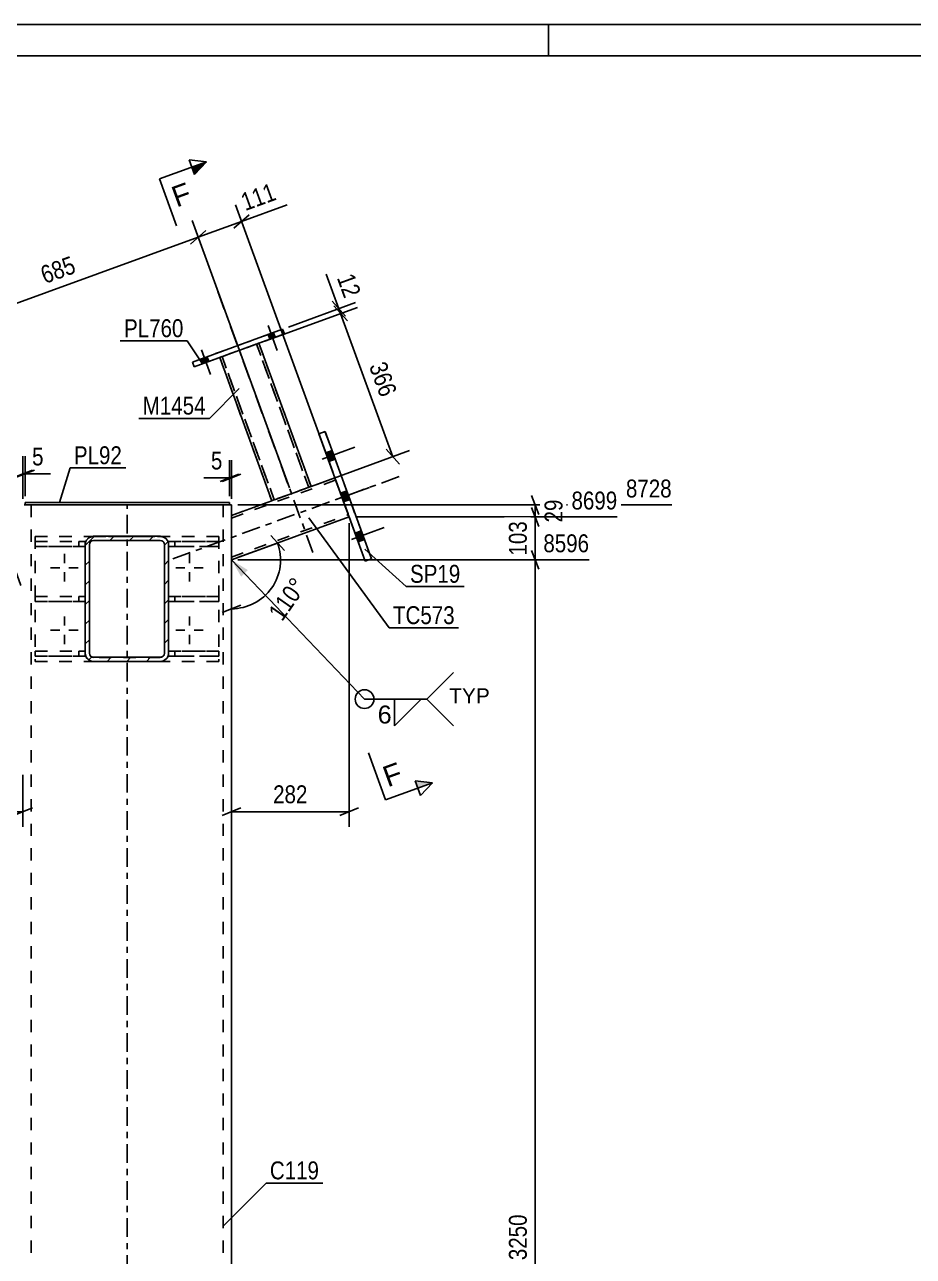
# Model space of a CAD drawing. Header units: millimetres. Extents: x 0 to 841, y 0 to 594.
# Drawn here: x 337.3 to 479.3, y 397.1 to 594 of the extents above; entities that cross this region are included whole.
import ezdxf

# ---------------------------------------------------------------- set-up
doc = ezdxf.new("R2010")
doc.units = ezdxf.units.MM
doc.linetypes.add('DXK_LINE_DOT2', pattern=[3.9198, 1.9599, -1.9599])
doc.linetypes.add('DXK_LINE_DOT3', pattern=[5.9187, 2.979, -0.9799, 0.9799, -0.9799])
doc.styles.add('Arial', font='ARIAL.TTF', dxfattribs={"height": 0.2})
doc.styles.add('Arial Narrow', font='ARIALN.TTF', dxfattribs={"height": 0.2})

# ---------------------------------------------------------------- blocks, each defined once
blk = doc.blocks.new('Unknown-284859361-1134')
at = {"color": 5, "linetype": 'Continuous'}
for p, q in [((841, 594), (0, 594)), ((421, 589), (421, 594)), ((836, 589), (5, 589))]:
    blk.add_line(p, q, dxfattribs=at)
blk = doc.blocks.new('Part-284859361-2450 - 2444')
at = {"color": 7, "linetype": 'DXK_LINE_DOT2'}
for p, q in [((361.27, 502.58), (360.27, 502.58)), ((360.27, 502.58), (360.27, 502.58)), ((360.27, 502.58), (368.27, 502.58)), ((360.27, 502.58), (360.27, 501.78)), ((368.27, 502.58), (361.27, 502.58)), ((361.27, 502.58), (361.27, 501.78)), ((368.27, 502.58), (368.27, 501.78)), ((360.27, 501.78), (361.27, 501.78)), ((368.27, 501.78), (360.27, 501.78)), ((361.27, 501.78), (368.27, 501.78))]:
    blk.add_line(p, q, dxfattribs=at)
blk = doc.blocks.new('Part-284859361-2601 - 2444')
at = {"color": 7, "linetype": 'DXK_LINE_DOT3'}
blk.add_line((368.14, 551.32), (383.32, 509.62), dxfattribs=at)
at = {"color": 7, "linetype": 'DXK_LINE_DOT2'}
for p, q in [((374.08, 542.85), (369.03, 541.01)), ((374.08, 542.85), (369.03, 541.01)), ((373.94, 542.79), (369.03, 541.01)), ((369.18, 541.06), (373.94, 542.79)), ((373.94, 542.79), (374.23, 542.9)), ((374.21, 542.89), (373.94, 542.79)), ((374.08, 542.85), (374.23, 542.9)), ((374.21, 542.89), (374.08, 542.85)), ((374.47, 542.99), (374.21, 542.89)), ((374.29, 542.92), (374.21, 542.89)), ((374.23, 542.9), (374.47, 542.99)), ((374.23, 542.9), (374.29, 542.92)), ((374.32, 542.93), (374.29, 542.92)), ((374.29, 542.92), (374.32, 542.93)), ((374.32, 542.93), (374.32, 542.93)), ((382.65, 520.02), (374.32, 542.93)), ((374.32, 542.93), (382.65, 520.02)), ((374.47, 542.99), (374.63, 543.05)), ((374.63, 543.05), (374.47, 542.99)), ((374.63, 543.05), (374.69, 543.07)), ((374.69, 543.07), (374.63, 543.05)), ((374.69, 543.07), (374.69, 543.07)), ((374.69, 543.07), (383.03, 520.16)), ((368.48, 540.81), (368.43, 540.79)), ((368.43, 540.79), (368.48, 540.81)), ((368.43, 540.79), (368.43, 540.79)), ((368.43, 540.79), (376.76, 517.88)), ((368.65, 540.87), (368.48, 540.81)), ((368.48, 540.81), (368.65, 540.87)), ((368.65, 540.87), (368.89, 540.96)), ((368.83, 540.93), (368.65, 540.87)), ((368.83, 540.93), (368.8, 540.92)), ((368.8, 540.92), (368.83, 540.93)), ((368.8, 540.92), (368.8, 540.92)), ((377.14, 518.02), (368.8, 540.92)), ((368.8, 540.92), (377.14, 518.01)), ((369.03, 541.01), (368.83, 540.93)), ((368.91, 540.96), (368.83, 540.93)), ((368.83, 540.93), (368.89, 540.96)), ((368.89, 540.96), (369.18, 541.06)), ((368.89, 540.96), (368.91, 540.96)), ((369.03, 541.01), (368.91, 540.96)), ((368.91, 540.96), (369.03, 541.01)), ((382.42, 519.94), (377.37, 518.1)), ((382.42, 519.94), (377.37, 518.1)), ((382.28, 519.88), (382.57, 519.99)), ((382.42, 519.94), (382.57, 519.99)), ((382.54, 519.98), (382.42, 519.94)), ((382.62, 520.01), (382.54, 519.98)), ((382.57, 519.99), (382.81, 520.08)), ((382.57, 519.99), (382.62, 520.01)), ((382.65, 520.02), (382.62, 520.01)), ((382.62, 520.01), (382.65, 520.02)), ((382.65, 520.02), (382.65, 520.02)), ((382.81, 520.08), (382.97, 520.14)), ((382.97, 520.14), (383.03, 520.16)), ((383.03, 520.16), (383.03, 520.16)), ((376.82, 517.9), (376.99, 517.96)), ((376.99, 517.96), (377.23, 518.05)), ((377.17, 518.03), (377.14, 518.01)), ((377.14, 518.02), (377.17, 518.03)), ((377.14, 518.01), (377.14, 518.02)), ((377.25, 518.05), (377.17, 518.03)), ((377.17, 518.03), (377.23, 518.05)), ((377.23, 518.05), (377.52, 518.15)), ((377.23, 518.05), (377.25, 518.06)), ((377.37, 518.1), (377.25, 518.05)), ((377.25, 518.06), (377.37, 518.1)), ((377.52, 518.15), (382.28, 519.88)), ((376.76, 517.88), (376.82, 517.9)), ((376.76, 517.88), (376.76, 517.88))]:
    blk.add_line(p, q, dxfattribs=at)
at = {"color": 2, "linetype": 'Continuous'}
for p, q in [((383.03, 520.16), (374.69, 543.07)), ((368.43, 540.79), (376.76, 517.88)), ((382.57, 519.99), (382.28, 519.89)), ((382.81, 520.08), (382.57, 519.99)), ((382.97, 520.14), (382.81, 520.08)), ((383.03, 520.16), (382.97, 520.14)), ((376.99, 517.96), (376.82, 517.9)), ((377.23, 518.05), (376.99, 517.96)), ((377.52, 518.15), (377.23, 518.05)), ((377.52, 518.15), (382.28, 519.89)), ((376.82, 517.9), (376.76, 517.88))]:
    blk.add_line(p, q, dxfattribs=at)
blk = doc.blocks.new('Part-284859361-2456 - 2444')
at = {"color": 2, "linetype": 'Continuous'}
for p, q in [((364.08, 540.06), (378.49, 545.3)), ((364.35, 539.31), (378.76, 544.55)), ((378.76, 544.55), (374.69, 543.07)), ((378.49, 545.3), (378.76, 544.55)), ((378.76, 544.55), (378.76, 544.55)), ((378.76, 544.55), (378.76, 544.55)), ((364.35, 539.31), (364.08, 540.06)), ((368.43, 540.79), (364.35, 539.3)), ((364.35, 539.3), (364.35, 539.31)), ((364.35, 539.3), (364.35, 539.31))]:
    blk.add_line(p, q, dxfattribs=at)
at = {"color": 7, "linetype": 'DXK_LINE_DOT2'}
for p, q in [((364.08, 540.06), (378.49, 545.3)), ((378.49, 545.3), (378.49, 545.3)), ((378.76, 544.55), (378.49, 545.3)), ((374.69, 543.07), (368.43, 540.79)), ((364.08, 540.06), (364.08, 540.06)), ((364.35, 539.31), (364.08, 540.06))]:
    blk.add_line(p, q, dxfattribs=at)
blk = doc.blocks.new('Bolt-284859361-2451 - 2444')
at = {"linetype": 'Continuous'}
for points in [[(376.45, 543.71), (377.32, 544.03), (377.05, 544.78), (376.17, 544.46)], [(376.45, 543.71), (377.32, 544.02), (377.05, 544.78), (376.17, 544.46)], [(365.8, 539.83), (366.67, 540.15), (366.4, 540.9), (365.52, 540.58)], [(365.8, 539.83), (366.67, 540.15), (366.4, 540.9), (365.52, 540.58)]]:
    blk.add_hatch(color=1, dxfattribs=at).paths.add_polyline_path(points)
at = {"color": 1, "linetype": 'Continuous'}
for p, q in [((376.15, 545.87), (377.59, 541.92)), ((376.15, 545.87), (377.59, 541.92)), ((376.17, 544.46), (376.45, 543.71)), ((376.17, 544.46), (376.45, 543.71)), ((377.05, 544.78), (377.32, 544.03)), ((377.05, 544.78), (377.32, 544.02)), ((365.5, 541.99), (366.94, 538.05)), ((365.5, 541.99), (366.94, 538.05)), ((365.52, 540.58), (365.8, 539.83)), ((365.52, 540.58), (365.8, 539.83)), ((366.4, 540.9), (366.67, 540.15)), ((366.4, 540.9), (366.67, 540.15))]:
    blk.add_line(p, q, dxfattribs=at)
blk = doc.blocks.new('Bolt-284859361-2464 - 2444')
at = {"linetype": 'Continuous'}
for points in [[(386.89, 524.51), (386.39, 525.89), (385.39, 525.52), (385.89, 524.14)], [(386.89, 524.51), (386.39, 525.89), (385.39, 525.52), (385.89, 524.14)], [(386.89, 524.51), (386.39, 525.88), (385.39, 525.52), (385.89, 524.14)], [(389.23, 518.09), (388.73, 519.47), (387.72, 519.1), (388.22, 517.72)], [(389.23, 518.09), (388.73, 519.46), (387.72, 519.1), (388.22, 517.72)], [(391.56, 511.67), (391.06, 513.05), (390.06, 512.68), (390.56, 511.3)], [(391.56, 511.67), (391.06, 513.04), (390.06, 512.68), (390.56, 511.3)], [(391.56, 511.66), (391.06, 513.04), (390.06, 512.68), (390.56, 511.3)]]:
    blk.add_hatch(color=1, dxfattribs=at).paths.add_polyline_path(points)
at = {"color": 1, "linetype": 'Continuous'}
for p, q in [((384.82, 524.54), (390.02, 526.43)), ((384.82, 524.54), (390.02, 526.43)), ((384.82, 524.53), (390.02, 526.43)), ((385.39, 525.52), (386.39, 525.89)), ((385.39, 525.52), (386.39, 525.89)), ((385.39, 525.52), (386.39, 525.88)), ((385.89, 524.14), (386.89, 524.51)), ((385.89, 524.14), (386.89, 524.51)), ((385.89, 524.14), (386.89, 524.51)), ((387.16, 518.12), (392.36, 520.01)), ((387.16, 518.11), (392.36, 520.01)), ((387.72, 519.1), (388.73, 519.47)), ((387.72, 519.1), (388.73, 519.46)), ((388.22, 517.72), (389.23, 518.09)), ((388.22, 517.72), (389.23, 518.09)), ((389.5, 511.69), (394.7, 513.59)), ((389.5, 511.69), (394.7, 513.59)), ((389.5, 511.69), (394.7, 513.58)), ((390.06, 512.68), (391.06, 513.05)), ((390.06, 512.68), (391.06, 513.04)), ((390.06, 512.68), (391.06, 513.04)), ((390.56, 511.3), (391.56, 511.67)), ((390.56, 511.3), (391.56, 511.67)), ((390.56, 511.3), (391.56, 511.66))]:
    blk.add_line(p, q, dxfattribs=at)
blk = doc.blocks.new('Bolt-284859361-2467 - 2444')
at = {"color": 1, "linetype": 'Continuous'}
for p, q in [((343.6, 509.37), (343.6, 507.91)), ((363.6, 509.37), (363.6, 507.91)), ((341.4, 507.17), (342.87, 507.17)), ((343.6, 504.97), (343.6, 506.44)), ((345.8, 507.17), (344.34, 507.17)), ((361.4, 507.17), (362.87, 507.17)), ((363.6, 504.97), (363.6, 506.44)), ((365.8, 507.17), (364.34, 507.17)), ((343.6, 499.37), (343.6, 497.91)), ((363.6, 499.37), (363.6, 497.91)), ((341.4, 497.17), (342.87, 497.17)), ((343.6, 494.97), (343.6, 496.44)), ((345.8, 497.17), (344.34, 497.17)), ((361.4, 497.17), (362.87, 497.17)), ((363.6, 494.97), (363.6, 496.44)), ((365.8, 497.17), (364.34, 497.17))]:
    blk.add_line(p, q, dxfattribs=at)
blk = doc.blocks.new('Part-284859361-2547 - 2444')
at = {"color": 7, "linetype": 'DXK_LINE_DOT2'}
for p, q in [((338.94, 493.01), (338.94, 493.81)), ((338.94, 493.81), (346.94, 493.81)), ((338.94, 493.81), (345.94, 493.81)), ((346.94, 493.01), (338.94, 493.01)), ((338.94, 493.01), (345.94, 493.01)), ((345.94, 493.01), (345.94, 493.81)), ((345.94, 493.81), (346.94, 493.81)), ((345.94, 493.01), (346.94, 493.01)), ((346.94, 493.81), (346.94, 493.01)), ((346.94, 493.01), (346.94, 493.01))]:
    blk.add_line(p, q, dxfattribs=at)
blk = doc.blocks.new('Part-284859361-2483 - 2444')
at = {"color": 2, "linetype": 'Continuous'}
for p, q in [((337.19, 517.2), (337.32, 517.2)), ((338.44, 517.2), (338.63, 517.2)), ((338.63, 517.2), (339.65, 517.2)), ((339.65, 517.2), (367.65, 517.2)), ((367.65, 517.2), (368.67, 517.2)), ((368.87, 517.2), (368.67, 517.2)), ((370.12, 517.2), (369.99, 517.2)), ((370.12, 517.2), (370.32, 517.2)), ((370.32, 517.2), (370.32, 258.13))]:
    blk.add_line(p, q, dxfattribs=at)
at = {"color": 7, "linetype": 'DXK_LINE_DOT2'}
for p, q in [((337.77, 517.2), (337.19, 517.2)), ((337.32, 517.2), (337.77, 517.2)), ((338.63, 517.2), (337.77, 517.2)), ((337.77, 517.2), (338.44, 517.2)), ((338.32, 517.2), (338.32, 258.13)), ((338.42, 517.2), (338.32, 517.2)), ((338.32, 517.2), (338.42, 517.2)), ((338.71, 517.2), (338.42, 517.2)), ((338.42, 517.2), (338.71, 517.2)), ((339.65, 517.2), (338.63, 517.2)), ((339.14, 517.2), (338.71, 517.2)), ((338.71, 517.2), (339.14, 517.2)), ((339.65, 517.2), (339.14, 517.2)), ((339.14, 517.2), (339.65, 517.2)), ((339.65, 517.2), (367.65, 517.2)), ((339.65, 517.2), (367.65, 517.2)), ((339.65, 517.2), (367.65, 517.2)), ((368.16, 517.2), (367.65, 517.2)), ((367.65, 517.2), (368.16, 517.2)), ((368.67, 517.2), (367.65, 517.2)), ((368.6, 517.2), (368.16, 517.2)), ((368.16, 517.2), (368.6, 517.2)), ((368.89, 517.2), (368.6, 517.2)), ((368.6, 517.2), (368.89, 517.2)), ((369.54, 517.2), (368.67, 517.2)), ((369.54, 517.2), (368.87, 517.2)), ((368.99, 517.2), (368.89, 517.2)), ((368.89, 517.2), (368.99, 517.2)), ((368.99, 517.2), (368.99, 258.13)), ((369.99, 517.2), (369.54, 517.2)), ((370.12, 517.2), (369.54, 517.2)), ((370.32, 517.2), (370.12, 517.2))]:
    blk.add_line(p, q, dxfattribs=at)
at = {"color": 7, "linetype": 'DXK_LINE_DOT3'}
blk.add_line((353.65, 258.13), (353.65, 517.2), dxfattribs=at)
blk = doc.blocks.new('Part-284859361-2585 - 2444')
at = {"linetype": 'Continuous'}
h = blk.add_hatch(dxfattribs=at)
h.set_pattern_fill('', scale=0.7, style=0, pattern_type=0)
h.set_pattern_definition([(45, (360.1673, 511.3646), (-1.57154, 1.57154), [])])
h.paths.add_polyline_path([(360.27, 510.85), (360.17, 511.36), (359.88, 511.8), (359.45, 512.09), (358.94, 512.19), (348.27, 512.19), (347.76, 512.09), (347.33, 511.8), (347.04, 511.36), (346.94, 510.85), (346.94, 493.52), (347.04, 493.01), (347.33, 492.58), (347.76, 492.29), (348.27, 492.19), (358.94, 492.19), (359.45, 492.29), (359.88, 492.58), (360.17, 493.01), (360.27, 493.52)])
h.paths.add_polyline_path([(359.55, 493.27), (359.41, 493.05), (359.19, 492.91), (358.94, 492.85), (348.27, 492.85), (348.01, 492.91), (347.8, 493.05), (347.65, 493.27), (347.6, 493.52), (347.6, 510.85), (347.65, 511.11), (347.8, 511.33), (348.01, 511.47), (348.27, 511.52), (358.94, 511.52), (359.19, 511.47), (359.41, 511.33), (359.55, 511.11), (359.6, 510.85), (359.6, 493.52)])
at = {"color": 7, "linetype": 'DXK_LINE_DOT2'}
for p, q in [((347.76, 512.08), (348.27, 512.19)), ((348.27, 512.19), (358.94, 512.19)), ((348.27, 512.19), (348.27, 512.19)), ((358.94, 512.19), (358.94, 512.19)), ((358.94, 512.19), (359.45, 512.08)), ((346.94, 510.85), (347.04, 511.36)), ((346.94, 510.85), (346.94, 510.85)), ((346.94, 510.85), (346.94, 493.52)), ((347.65, 511.11), (347.6, 510.85)), ((347.6, 510.85), (347.6, 510.85)), ((347.6, 493.52), (347.6, 510.85)), ((347.65, 511.11), (347.65, 511.11)), ((359.55, 511.11), (359.55, 511.11)), ((359.6, 510.85), (359.55, 511.11)), ((359.6, 510.85), (359.6, 510.85)), ((359.6, 493.52), (359.6, 510.85)), ((360.17, 511.36), (360.27, 510.85)), ((360.27, 510.85), (360.27, 493.52)), ((347.04, 493.01), (346.94, 493.52)), ((347.04, 493.01), (347.04, 493.01)), ((347.6, 493.52), (347.6, 493.52)), ((347.6, 493.52), (347.65, 493.26)), ((348.01, 492.9), (348.27, 492.85)), ((348.27, 492.85), (348.27, 492.85)), ((348.27, 492.85), (358.94, 492.85)), ((358.94, 492.85), (359.19, 492.9)), ((358.94, 492.85), (358.94, 492.85)), ((359.55, 493.26), (359.6, 493.52)), ((359.6, 493.52), (359.6, 493.52)), ((360.27, 493.52), (360.17, 493.01)), ((360.17, 493.01), (360.17, 493.01))]:
    blk.add_line(p, q, dxfattribs=at)
at = {"color": 2, "linetype": 'Continuous'}
for p, q in [((348.27, 512.19), (347.76, 512.09)), ((348.27, 512.19), (358.94, 512.19)), ((359.45, 512.09), (358.94, 512.19)), ((347.04, 511.36), (346.94, 510.85)), ((346.94, 493.52), (346.94, 510.85)), ((347.6, 510.85), (347.65, 511.11)), ((347.6, 493.52), (347.6, 510.85)), ((348.27, 511.52), (348.01, 511.47)), ((348.01, 511.47), (348.27, 511.52)), ((348.27, 511.52), (348.27, 511.52)), ((348.27, 511.52), (358.94, 511.52)), ((348.27, 511.52), (358.94, 511.52)), ((358.94, 511.52), (358.94, 511.52)), ((359.19, 511.47), (358.94, 511.52)), ((358.94, 511.52), (359.19, 511.47)), ((359.55, 511.11), (359.6, 510.85)), ((359.6, 493.52), (359.6, 510.85)), ((360.27, 510.85), (360.17, 511.36)), ((360.27, 493.52), (360.27, 510.85)), ((346.94, 493.52), (347.04, 493.01)), ((347.65, 493.27), (347.6, 493.52)), ((348.27, 492.85), (348.01, 492.91)), ((348.27, 492.85), (358.94, 492.85)), ((359.19, 492.91), (358.94, 492.85)), ((359.6, 493.52), (359.55, 493.27)), ((360.17, 493.01), (360.27, 493.52)), ((348.27, 492.19), (347.76, 492.29)), ((347.76, 492.29), (348.27, 492.19)), ((348.27, 492.19), (358.94, 492.19)), ((348.27, 492.19), (348.27, 492.19)), ((348.27, 492.19), (358.94, 492.19)), ((359.45, 492.29), (358.94, 492.19)), ((358.94, 492.19), (359.45, 492.29)), ((358.94, 492.19), (358.94, 492.19))]:
    blk.add_line(p, q, dxfattribs=at)
at = {"color": 7, "linetype": 'DXK_LINE_DOT3'}
blk.add_line((353.6, 502.19), (353.6, 502.19), dxfattribs=at)
at = {"color": 2, "linetype": 'Continuous'}
for centre, radius, start, end in [((348.27, 510.85), 1.33, 112.5, 157.5), ((358.94, 510.85), 1.33, 22.5, 67.5), ((348.27, 510.85), 0.667, 112.5, 157.5), ((348.27, 510.85), 0.667, 112.5, 157.5), ((358.94, 510.85), 0.667, 22.5, 67.5), ((358.94, 510.85), 0.667, 22.5, 67.5), ((348.27, 493.52), 1.33, 202.5, 247.5), ((348.27, 493.52), 1.33, 202.5, 247.5), ((348.27, 493.52), 0.667, 202.5, 247.5), ((358.94, 493.52), 0.667, 292.5, 337.5), ((358.94, 493.52), 1.33, 292.5, 337.5), ((358.94, 493.52), 1.33, 292.5, 337.5)]:
    blk.add_arc(centre, radius, start, end, dxfattribs=at)
at = {"color": 7, "linetype": 'DXK_LINE_DOT2'}
for centre, radius, start, end in [((348.27, 510.85), 1.33, 112.5, 157.5), ((358.94, 510.85), 1.33, 22.5, 67.5), ((348.27, 493.52), 0.667, 202.5, 247.5), ((358.94, 493.52), 0.667, 292.5, 337.5)]:
    blk.add_arc(centre, radius, start, end, dxfattribs=at)
blk = doc.blocks.new('Part-284859361-2505 - 2444')
at = {"color": 7, "linetype": 'DXK_LINE_DOT2'}
for p, q in [((361.27, 511.34), (360.27, 511.34)), ((360.27, 511.34), (360.27, 511.34)), ((360.27, 511.34), (368.27, 511.34)), ((360.27, 511.34), (360.27, 510.54)), ((360.27, 510.54), (361.27, 510.54)), ((368.27, 510.54), (360.27, 510.54)), ((368.27, 511.34), (361.27, 511.34)), ((361.27, 511.34), (361.27, 510.54)), ((361.27, 510.54), (368.27, 510.54)), ((368.27, 511.34), (368.27, 510.54))]:
    blk.add_line(p, q, dxfattribs=at)
blk = doc.blocks.new('Part-284859361-2506 - 2444')
at = {"color": 7, "linetype": 'DXK_LINE_DOT2'}
for p, q in [((338.94, 510.54), (338.94, 511.34)), ((338.94, 511.34), (346.94, 511.34)), ((338.94, 511.34), (345.94, 511.34)), ((346.94, 510.54), (338.94, 510.54)), ((338.94, 510.54), (345.94, 510.54)), ((345.94, 510.54), (345.94, 511.34)), ((345.94, 511.34), (346.94, 511.34)), ((345.94, 510.54), (346.94, 510.54)), ((346.94, 511.34), (346.94, 510.54)), ((346.94, 510.54), (346.94, 510.54))]:
    blk.add_line(p, q, dxfattribs=at)
blk = doc.blocks.new('Part-284859361-2507 - 2444')
at = {"color": 7, "linetype": 'DXK_LINE_DOT2'}
for p, q in [((338.94, 501.78), (338.94, 502.58)), ((338.94, 502.58), (346.94, 502.58)), ((338.94, 502.58), (345.94, 502.58)), ((345.94, 501.78), (345.94, 502.58)), ((345.94, 502.58), (346.94, 502.58)), ((346.94, 502.58), (346.94, 501.78)), ((346.94, 501.78), (338.94, 501.78)), ((338.94, 501.78), (345.94, 501.78)), ((345.94, 501.78), (346.94, 501.78)), ((346.94, 501.78), (346.94, 501.78))]:
    blk.add_line(p, q, dxfattribs=at)
blk = doc.blocks.new('Part-284859361-2517 - 2444')
at = {"color": 2, "linetype": 'Continuous'}
for p, q in [((385.27, 528.96), (384.27, 528.59)), ((384.27, 528.59), (384.27, 528.59)), ((384.27, 528.59), (386.83, 521.54)), ((384.27, 528.59), (384.27, 528.59)), ((391.68, 508.23), (384.27, 528.59)), ((392.68, 508.6), (385.27, 528.96)), ((389.11, 515.28), (391.68, 508.23)), ((391.68, 508.23), (392.68, 508.6)), ((391.68, 508.23), (392.68, 508.59)), ((391.68, 508.23), (391.68, 508.23)), ((392.68, 508.59), (392.68, 508.6)), ((392.68, 508.59), (392.68, 508.6))]:
    blk.add_line(p, q, dxfattribs=at)
at = {"color": 7, "linetype": 'DXK_LINE_DOT2'}
for p, q in [((384.27, 528.59), (385.27, 528.95)), ((385.27, 528.95), (385.27, 528.96)), ((392.68, 508.6), (385.27, 528.95)), ((386.83, 521.54), (389.11, 515.28))]:
    blk.add_line(p, q, dxfattribs=at)
blk = doc.blocks.new('Part-284859361-2523 - 2444')
at = {"color": 7, "linetype": 'DXK_LINE_DOT2'}
for p, q in [((348.27, 512.18), (347.76, 512.08)), ((347.76, 512.07), (348.27, 512.17)), ((348.27, 512.18), (358.94, 512.18)), ((348.27, 512.18), (348.27, 512.17)), ((348.27, 512.17), (358.94, 512.17)), ((358.94, 512.17), (358.94, 512.18)), ((359.45, 512.08), (358.94, 512.18)), ((358.94, 512.17), (359.45, 512.07)), ((347.04, 511.36), (346.94, 510.85)), ((346.94, 510.84), (347.04, 511.35)), ((346.94, 510.85), (346.94, 493.51)), ((347.65, 511.1), (347.6, 510.84)), ((347.6, 510.85), (347.65, 511.1)), ((347.6, 510.85), (347.6, 493.51)), ((347.65, 511.1), (347.65, 511.1)), ((348.27, 511.51), (348.01, 511.46)), ((348.01, 511.46), (348.27, 511.51)), ((348.27, 511.51), (358.94, 511.51)), ((348.27, 511.51), (348.27, 511.51)), ((358.94, 511.51), (348.27, 511.51)), ((358.94, 511.51), (358.94, 511.51)), ((359.19, 511.46), (358.94, 511.51)), ((358.94, 511.51), (359.19, 511.46)), ((359.55, 511.1), (359.55, 511.1)), ((359.6, 510.84), (359.55, 511.1)), ((359.55, 511.1), (359.6, 510.85)), ((359.6, 510.85), (359.6, 493.51)), ((360.27, 510.85), (360.17, 511.36)), ((360.17, 511.35), (360.27, 510.84)), ((360.27, 510.85), (360.27, 493.51)), ((347.04, 493), (346.94, 493.51)), ((346.94, 493.51), (347.04, 493)), ((347.04, 493), (347.04, 493)), ((347.6, 493.51), (347.65, 493.25)), ((347.65, 493.26), (347.6, 493.51)), ((348.27, 492.85), (348.01, 492.9)), ((348.01, 492.89), (348.27, 492.84)), ((348.27, 492.85), (358.94, 492.85)), ((348.27, 492.84), (348.27, 492.85)), ((358.94, 492.84), (348.27, 492.84)), ((359.19, 492.9), (358.94, 492.85)), ((358.94, 492.84), (359.19, 492.89)), ((358.94, 492.85), (358.94, 492.84)), ((359.55, 493.25), (359.6, 493.51)), ((359.6, 493.51), (359.55, 493.26)), ((360.27, 493.51), (360.17, 493)), ((360.17, 493), (360.27, 493.51)), ((360.17, 493), (360.17, 493)), ((348.27, 492.17), (347.76, 492.28)), ((347.76, 492.28), (348.27, 492.18)), ((348.27, 492.18), (358.94, 492.18)), ((348.27, 492.17), (348.27, 492.18)), ((358.94, 492.17), (348.27, 492.17)), ((359.45, 492.28), (358.94, 492.17)), ((358.94, 492.18), (359.45, 492.28)), ((358.94, 492.18), (358.94, 492.17))]:
    blk.add_line(p, q, dxfattribs=at)
at = {"color": 7, "linetype": 'DXK_LINE_DOT3'}
blk.add_line((353.6, 502.18), (353.6, 502.17), dxfattribs=at)
at = {"color": 7, "linetype": 'DXK_LINE_DOT2'}
for centre, radius, start, end in [((348.27, 510.85), 1.33, 112.5, 157.5), ((348.27, 510.84), 1.33, 112.5, 157.5), ((358.94, 510.85), 1.33, 22.5, 67.5), ((358.94, 510.84), 1.33, 22.5, 67.5), ((348.27, 510.84), 0.667, 112.5, 157.5), ((348.27, 510.85), 0.667, 112.5, 157.5), ((358.94, 510.84), 0.667, 22.5, 67.5), ((358.94, 510.85), 0.667, 22.5, 67.5), ((348.27, 493.51), 1.33, 202.5, 247.5), ((348.27, 493.51), 1.33, 202.5, 247.5), ((348.27, 493.51), 0.667, 202.5, 247.5), ((348.27, 493.51), 0.667, 202.5, 247.5), ((358.94, 493.51), 0.667, 292.5, 337.5), ((358.94, 493.51), 0.667, 292.5, 337.5), ((358.94, 493.51), 1.33, 292.5, 337.5), ((358.94, 493.51), 1.33, 292.5, 337.5)]:
    blk.add_arc(centre, radius, start, end, dxfattribs=at)
blk = doc.blocks.new('Part-284859361-2538 - 2444')
at = {"color": 2, "linetype": 'Continuous'}
for p, q in [((369.99, 517.6), (337.32, 517.6)), ((337.32, 517.2), (337.32, 517.6)), ((337.32, 517.2), (338.44, 517.2)), ((369.99, 517.2), (368.87, 517.2)), ((369.99, 517.2), (369.99, 517.6))]:
    blk.add_line(p, q, dxfattribs=at)
at = {"color": 7, "linetype": 'DXK_LINE_DOT2'}
for p, q in [((337.32, 517.6), (369.99, 517.6)), ((369.99, 517.2), (337.32, 517.2)), ((337.32, 517.2), (337.32, 517.2)), ((337.32, 517.2), (337.32, 517.2)), ((368.87, 517.2), (338.44, 517.2)), ((369.99, 517.2), (369.99, 517.2)), ((369.99, 517.2), (369.99, 517.2))]:
    blk.add_line(p, q, dxfattribs=at)
blk = doc.blocks.new('Part-284859361-2544 - 2444')
at = {"color": 7, "linetype": 'DXK_LINE_DOT2'}
for p, q in [((361.27, 493.81), (360.27, 493.81)), ((360.27, 493.81), (360.27, 493.81)), ((360.27, 493.81), (368.27, 493.81)), ((360.27, 493.81), (360.27, 493.01)), ((360.27, 493.01), (361.27, 493.01)), ((368.27, 493.01), (360.27, 493.01)), ((368.27, 493.81), (361.27, 493.81)), ((361.27, 493.81), (361.27, 493.01)), ((361.27, 493.01), (368.27, 493.01)), ((368.27, 493.81), (368.27, 493.01))]:
    blk.add_line(p, q, dxfattribs=at)
blk = doc.blocks.new('Part-284859361-2551 - 2444')
at = {"color": 7, "linetype": 'DXK_LINE_DOT2'}
for p, q in [((338.94, 512.17), (338.94, 492.17)), ((338.94, 512.17), (368.27, 512.17)), ((368.27, 512.17), (338.94, 512.17)), ((368.27, 512.17), (368.27, 492.17)), ((338.94, 492.17), (338.94, 492.17)), ((338.94, 492.17), (368.27, 492.17)), ((368.27, 492.17), (338.94, 492.17)), ((368.27, 492.17), (368.27, 492.17))]:
    blk.add_line(p, q, dxfattribs=at)
blk = doc.blocks.new('Part-284859361-2580 - 2444')
at = {"color": 7, "linetype": 'DXK_LINE_DOT3'}
blk.add_line((360.92, 508.57), (397.37, 521.83), dxfattribs=at)
at = {"color": 7, "linetype": 'DXK_LINE_DOT2'}
for p, q in [((370.32, 515.53), (386.83, 521.54)), ((370.32, 515.11), (386.97, 521.17)), ((370.32, 515.11), (386.97, 521.17)), ((383.03, 520.16), (376.76, 517.88)), ((386.83, 521.54), (386.83, 521.54)), ((386.83, 521.54), (386.85, 521.49)), ((386.85, 521.49), (386.83, 521.54)), ((386.85, 521.49), (386.91, 521.32)), ((386.91, 521.32), (386.85, 521.49)), ((386.91, 521.32), (387, 521.08)), ((386.97, 521.17), (386.91, 521.32)), ((386.97, 521.17), (388.97, 515.68)), ((386.97, 521.17), (386.97, 521.17)), ((386.98, 521.14), (386.97, 521.17)), ((386.98, 521.14), (386.97, 521.17)), ((387.01, 521.06), (386.98, 521.14)), ((387, 521.08), (386.98, 521.14)), ((387, 521.08), (388.95, 515.74)), ((387.01, 521.06), (387, 521.08)), ((387.01, 521.06), (388.89, 515.89)), ((387.01, 521.06), (388.94, 515.76)), ((370.32, 508.86), (388.98, 515.66)), ((370.32, 508.86), (388.98, 515.65)), ((370.32, 515.53), (370.32, 508.44)), ((388.94, 515.77), (388.89, 515.89)), ((388.97, 515.68), (388.94, 515.77)), ((388.94, 515.76), (388.97, 515.68)), ((388.95, 515.74), (389.03, 515.5)), ((388.97, 515.68), (388.98, 515.65)), ((388.98, 515.66), (388.97, 515.68)), ((389.03, 515.5), (388.97, 515.68)), ((388.98, 515.65), (388.98, 515.66)), ((389.03, 515.5), (389.09, 515.34)), ((389.09, 515.34), (389.03, 515.5)), ((389.09, 515.34), (389.11, 515.28)), ((389.11, 515.28), (389.09, 515.34)), ((389.11, 515.28), (389.11, 515.28))]:
    blk.add_line(p, q, dxfattribs=at)
at = {"color": 2, "linetype": 'Continuous'}
for p, q in [((386.83, 521.54), (383.03, 520.16)), ((376.76, 517.88), (370.32, 515.53)), ((370.32, 508.44), (389.11, 515.28)), ((370.32, 508.44), (389.11, 515.28))]:
    blk.add_line(p, q, dxfattribs=at)
blk = doc.blocks.new('StraightDimension-284859361-6275 - 2444')
at = {"color": 7, "linetype": 'Continuous'}
for p, q in [((336.99, 518.2), (336.99, 525.02)), ((337.32, 518.6), (337.32, 525.02)), ((335.49, 521.57), (338.49, 522.77)), ((338.82, 522.77), (335.82, 521.57)), ((336.99, 522.17), (337.32, 522.17))]:
    blk.add_line(p, q, dxfattribs=at)
at = {"color": 0}
blk.add_wipeout([(340.87, 522.92), (340.87, 527.12), (337.85, 527.12), (337.85, 522.92)], dxfattribs=at)
at = {"color": 7, "linetype": 'Continuous'}
blk.add_line((337.32, 522.17), (341.4, 522.17), dxfattribs=at)
blk.add_line((337.32, 522.17), (341.4, 522.17), dxfattribs=at)
at = {"color": 3, "style": 'Arial Narrow'}
blk.add_text('5', height=2.86, dxfattribs=at).set_placement((338.45, 523.52))
blk = doc.blocks.new('StraightDimension-284859361-6286 - 2444')
at = {"color": 7, "linetype": 'Continuous'}
for p, q in [((369.99, 518.6), (369.99, 524.38)), ((370.32, 518.2), (370.32, 524.38)), ((368.49, 520.93), (371.49, 522.13)), ((371.82, 522.13), (368.82, 520.93)), ((369.99, 521.53), (370.32, 521.53))]:
    blk.add_line(p, q, dxfattribs=at)
at = {"color": 0}
blk.add_wipeout([(369.46, 522.28), (369.46, 526.48), (366.43, 526.48), (366.43, 522.28)], dxfattribs=at)
at = {"color": 7, "linetype": 'Continuous'}
blk.add_line((369.99, 521.53), (365.91, 521.53), dxfattribs=at)
blk.add_line((369.99, 521.53), (365.91, 521.53), dxfattribs=at)
at = {"color": 3, "style": 'Arial Narrow'}
blk.add_text('5', height=2.86, dxfattribs=at).set_placement((367.03, 522.88))
blk = doc.blocks.new('StraightDimension-284859361-6336 - 2444')
at = {"color": 7, "linetype": 'Continuous'}
for p, q in [((418.26, 518.7), (419.46, 515.7)), ((371.32, 517.2), (440.67, 517.2)), ((419.46, 513.78), (418.26, 516.78)), ((418.86, 515.28), (418.86, 517.2)), ((390.11, 515.28), (431.97, 515.28))]:
    blk.add_line(p, q, dxfattribs=at)
at = {"color": 0, "linetype": 'Continuous'}
blk.add_wipeout([(441.27, 517.8), (441.27, 522), (432.76, 522), (432.76, 517.8)], dxfattribs=at)
at = {"color": 0}
blk.add_wipeout([(423.81, 518.67), (419.61, 518.67), (419.61, 513.81), (423.81, 513.81)], dxfattribs=at)
at = {"color": 3, "linetype": 'Continuous', "style": 'Arial Narrow'}
blk.add_text('8728', height=2.863, dxfattribs=at).set_placement((433.36, 518.4))
at = {"color": 3, "style": 'Arial Narrow'}
blk.add_text('29', height=2.863, rotation=90.0002, dxfattribs=at).set_placement((423.21, 514.41))
blk = doc.blocks.new('StraightDimension-284859361-6337 - 2444')
at = {"color": 7, "linetype": 'Continuous'}
for p, q in [((418.26, 516.78), (419.46, 513.78)), ((390.11, 515.28), (431.97, 515.28)), ((418.86, 508.44), (418.86, 515.28)), ((371.32, 508.44), (427.47, 508.44)), ((419.46, 506.94), (418.26, 509.94))]:
    blk.add_line(p, q, dxfattribs=at)
at = {"color": 0, "linetype": 'Continuous'}
blk.add_wipeout([(432.57, 515.88), (432.57, 520.08), (424.06, 520.08), (424.06, 515.88)], dxfattribs=at)
at = {"color": 0}
blk.add_wipeout([(418.11, 515.2), (413.91, 515.2), (413.91, 508.52), (418.11, 508.52)], dxfattribs=at)
at = {"color": 3, "linetype": 'Continuous', "style": 'Arial Narrow'}
blk.add_text('8699', height=2.863, dxfattribs=at).set_placement((424.66, 516.48))
at = {"color": 3, "style": 'Arial Narrow'}
blk.add_text('103', height=2.863, rotation=90.0002, dxfattribs=at).set_placement((417.51, 509.12))
blk = doc.blocks.new('StraightDimension-284859361-6338 - 2444')
at = {"color": 7, "linetype": 'Continuous'}
for p, q in [((371.32, 508.44), (427.47, 508.44)), ((419.46, 506.94), (418.26, 509.94)), ((418.86, 291.8), (418.86, 508.44))]:
    blk.add_line(p, q, dxfattribs=at)
at = {"color": 0, "linetype": 'Continuous'}
blk.add_wipeout([(428.07, 509.04), (428.07, 513.24), (419.56, 513.24), (419.56, 509.04)], dxfattribs=at)
at = {"color": 0}
blk.add_wipeout([(418.11, 404.38), (413.91, 404.38), (413.91, 395.86), (418.11, 395.86)], dxfattribs=at)
at = {"color": 3, "linetype": 'Continuous', "style": 'Arial Narrow'}
blk.add_text('8596', height=2.863, dxfattribs=at).set_placement((420.16, 509.64))
at = {"color": 3, "style": 'Arial Narrow'}
blk.add_text('3250', height=2.863, rotation=90.0002, dxfattribs=at).set_placement((417.51, 396.46))
blk = doc.blocks.new('StraightDimension-284859361-6512 - 2444')
at = {"color": 7, "linetype": 'Continuous'}
for p, q in [((373.12, 563.6), (370.71, 561.45)), ((386.49, 522.48), (370.94, 565.2)), ((379.56, 519.93), (364.01, 562.68)), ((364.98, 560), (371.92, 562.52)), ((363.78, 558.92), (366.19, 561.07))]:
    blk.add_line(p, q, dxfattribs=at)
at = {"color": 0}
blk.add_wipeout([(378.44, 565.69), (377, 569.64), (370.72, 567.35), (372.16, 563.41)], dxfattribs=at)
at = {"color": 7, "linetype": 'Continuous'}
blk.add_line((371.92, 562.52), (379.19, 565.17), dxfattribs=at)
blk.add_line((371.92, 562.52), (379.19, 565.17), dxfattribs=at)
at = {"color": 3, "style": 'Arial Narrow'}
blk.add_text('111', height=2.863, rotation=20.002, dxfattribs=at).set_placement((372.51, 564.18))
blk = doc.blocks.new('StraightDimension-284859361-6513 - 2444')
at = {"color": 7, "linetype": 'Continuous'}
for p, q in [((379.56, 519.93), (364.01, 562.68)), ((322.07, 544.38), (364.98, 560)), ((363.78, 558.92), (366.19, 561.07)), ((336.64, 504.34), (321.1, 547.06)), ((323.28, 545.46), (320.87, 543.3))]:
    blk.add_line(p, q, dxfattribs=at)
at = {"color": 0}
blk.add_wipeout([(346.41, 554.04), (344.97, 557.98), (338.69, 555.7), (340.13, 551.75)], dxfattribs=at)
at = {"color": 3, "style": 'Arial Narrow'}
blk.add_text('685', height=2.863, rotation=20.002, dxfattribs=at).set_placement((340.49, 552.52))
blk = doc.blocks.new('StraightDimension-284859361-6603 - 2444')
at = {"color": 7, "linetype": 'Continuous'}
for p, q in [((375.63, 543.41), (390.44, 548.8)), ((388.84, 546.62), (386.68, 549.03)), ((387.76, 547.82), (396.1, 524.92)), ((383.97, 520.5), (398.77, 525.89)), ((395.02, 526.12), (397.17, 523.71))]:
    blk.add_line(p, q, dxfattribs=at)
at = {"color": 0}
blk.add_wipeout([(393.78, 533.49), (397.72, 534.92), (395.44, 541.2), (391.49, 539.77)], dxfattribs=at)
at = {"color": 3, "style": 'Arial Narrow'}
blk.add_text('366', height=2.863, rotation=-69.9983, dxfattribs=at).set_placement((392.26, 539.41))
blk = doc.blocks.new('StraightDimension-284859361-6604 - 2444')
at = {"color": 7, "linetype": 'Continuous'}
for p, q in [((379.43, 545.64), (390.16, 549.55)), ((386.41, 549.78), (388.56, 547.37)), ((375.63, 543.41), (390.44, 548.8)), ((388.84, 546.62), (386.68, 549.03)), ((387.49, 548.58), (387.76, 547.82))]:
    blk.add_line(p, q, dxfattribs=at)
at = {"color": 0}
blk.add_wipeout([(388.01, 549.33), (391.96, 550.76), (390.3, 555.33), (386.35, 553.89)], dxfattribs=at)
at = {"color": 7, "linetype": 'Continuous'}
blk.add_line((387.49, 548.58), (385.47, 554.13), dxfattribs=at)
blk.add_line((387.49, 548.58), (385.47, 554.13), dxfattribs=at)
at = {"color": 3, "style": 'Arial Narrow'}
blk.add_text('12', height=2.863, rotation=-69.9983, dxfattribs=at).set_placement((387.12, 553.53))
blk = doc.blocks.new('AngleDimension-284859361-6658 - 2444')
at = {"color": 7, "linetype": 'Continuous'}
for p, q in [((378.77, 509.92), (376.61, 512.32)), ((377.69, 511.12), (370.32, 508.44)), ((371.26, 508.78), (377.69, 511.12)), ((370.32, 500.6), (370.32, 508.44)), ((371.82, 501.2), (368.82, 500))]:
    blk.add_line(p, q, dxfattribs=at)
blk.add_arc((370.32, 508.44), 7.84, 270, 20, dxfattribs=at)
at = {"color": 0}
blk.add_wipeout([(383.3, 504.41), (379.86, 506.82), (375.1, 500.03), (378.55, 497.62)], dxfattribs=at)
at = {"color": 3, "style": 'Arial Narrow'}
blk.add_text('110°', height=2.863, rotation=54.9982, dxfattribs=at).set_placement((378.4, 498.46))
blk = doc.blocks.new('StraightDimension-284859361-6980 - 2444')
at = {"color": 7, "linetype": 'Continuous'}
for p, q in [((389.11, 514.28), (389.11, 465.76)), ((370.32, 507.44), (370.32, 465.76)), ((371.82, 468.76), (368.82, 467.56)), ((387.61, 467.56), (390.61, 468.76)), ((370.32, 468.16), (389.11, 468.16))]:
    blk.add_line(p, q, dxfattribs=at)
at = {"color": 0}
blk.add_wipeout([(383.06, 468.91), (383.06, 473.11), (376.37, 473.11), (376.37, 468.91)], dxfattribs=at)
at = {"color": 3, "style": 'Arial Narrow'}
blk.add_text('282', height=2.863, dxfattribs=at).set_placement((376.97, 469.51))
blk = doc.blocks.new('StraightDimension-284859361-6982 - 2444')
at = {"color": 7, "linetype": 'Continuous'}
for p, q in [((281.92, 482.36), (281.92, 465.76)), ((336.99, 474.04), (336.99, 465.76)), ((283.42, 468.76), (280.42, 467.56)), ((335.49, 467.56), (338.49, 468.76)), ((281.92, 468.16), (336.99, 468.16))]:
    blk.add_line(p, q, dxfattribs=at)
at = {"color": 0}
blk.add_wipeout([(312.8, 468.91), (312.8, 473.11), (306.11, 473.11), (306.11, 468.91)], dxfattribs=at)
at = {"color": 3, "style": 'Arial Narrow'}
blk.add_text('826', height=2.863, dxfattribs=at).set_placement((306.71, 469.51))
blk = doc.blocks.new('Mark-284859361-2513 - 2444')
at = {"color": 0}
blk.add_wipeout([(406.89, 504.76), (406.89, 507.76), (398.85, 507.76), (398.85, 504.76)], dxfattribs=at)
blk.add_wipeout([(406.89, 504.76), (406.89, 507.76), (398.85, 507.76), (398.85, 504.76)], dxfattribs=at)
at = {"color": 30, "linetype": 'Continuous'}
for p, q in [((391.65, 510.11), (398.25, 504.16)), ((398.25, 504.16), (407.49, 504.16))]:
    blk.add_line(p, q, dxfattribs=at)
at = {"color": 3, "style": 'Arial Narrow'}
blk.add_text('SP19', height=2.863, dxfattribs=at).set_placement((398.85, 504.76))
blk = doc.blocks.new('Mark-284859361-2597 - 2444')
at = {"color": 0}
blk.add_wipeout([(366.18, 531.65), (366.18, 534.65), (356.13, 534.65), (356.13, 531.65)], dxfattribs=at)
blk.add_wipeout([(366.18, 531.65), (366.18, 534.65), (356.13, 534.65), (356.13, 531.65)], dxfattribs=at)
at = {"color": 30, "linetype": 'Continuous'}
for p in [(371.56, 535.83), (355.53, 531.05)]:
    blk.add_line(p, (366.78, 531.05), dxfattribs=at)
at = {"color": 3, "style": 'Arial Narrow'}
blk.add_text('M1454', height=2.863, dxfattribs=at).set_placement((356.13, 531.65))
blk = doc.blocks.new('Mark-284859361-2452 - 2444')
at = {"color": 0}
blk.add_wipeout([(362.64, 544.03), (362.64, 547.03), (353.14, 547.03), (353.14, 544.03)], dxfattribs=at)
blk.add_wipeout([(362.64, 544.03), (362.64, 547.03), (353.14, 547.03), (353.14, 544.03)], dxfattribs=at)
at = {"color": 30, "linetype": 'Continuous'}
for p in [(352.54, 543.43), (365.7, 539.79)]:
    blk.add_line(p, (363.24, 543.43), dxfattribs=at)
at = {"color": 3, "style": 'Arial Narrow'}
blk.add_text('PL760', height=2.863, dxfattribs=at).set_placement((353.14, 544.03))
blk = doc.blocks.new('Mark-284859361-2479 - 2444')
at = {"color": 0}
blk.add_wipeout([(384.31, 409.38), (384.31, 412.38), (376.45, 412.38), (376.45, 409.38)], dxfattribs=at)
blk.add_wipeout([(384.31, 409.38), (384.31, 412.38), (376.45, 412.38), (376.45, 409.38)], dxfattribs=at)
at = {"color": 30, "linetype": 'Continuous'}
for p, q in [((368.97, 401.89), (375.85, 408.78)), ((375.85, 408.78), (384.91, 408.78))]:
    blk.add_line(p, q, dxfattribs=at)
at = {"color": 3, "style": 'Arial Narrow'}
blk.add_text('C119', height=2.863, dxfattribs=at).set_placement((376.45, 409.38))
blk = doc.blocks.new('Mark-284859361-2534 - 2444')
at = {"color": 0}
blk.add_wipeout([(352.81, 523.72), (352.81, 526.72), (345.13, 526.72), (345.13, 523.72)], dxfattribs=at)
blk.add_wipeout([(352.81, 523.72), (352.81, 526.72), (345.13, 526.72), (345.13, 523.72)], dxfattribs=at)
at = {"color": 30, "linetype": 'Continuous'}
for p, q in [((342.84, 517.6), (344.53, 523.12)), ((344.53, 523.12), (353.41, 523.12))]:
    blk.add_line(p, q, dxfattribs=at)
at = {"color": 3, "style": 'Arial Narrow'}
blk.add_text('PL92', height=2.863, dxfattribs=at).set_placement((345.13, 523.72))
blk = doc.blocks.new('Mark-284859361-2576 - 2444')
at = {"color": 0}
blk.add_wipeout([(405.99, 498.15), (405.99, 501.15), (396.13, 501.15), (396.13, 498.15)], dxfattribs=at)
blk.add_wipeout([(405.99, 498.15), (405.99, 501.15), (396.13, 501.15), (396.13, 498.15)], dxfattribs=at)
at = {"color": 30, "linetype": 'Continuous'}
for p, q in [((382.69, 515.13), (395.53, 497.55)), ((395.53, 497.55), (406.59, 497.55))]:
    blk.add_line(p, q, dxfattribs=at)
at = {"color": 3, "style": 'Arial Narrow'}
blk.add_text('TC573', height=2.863, dxfattribs=at).set_placement((396.13, 498.15))
blk = doc.blocks.new('SectionMark-284859361-7858 - 2444')
at = {"linetype": 'Continuous'}
for points in [[(364.39, 570.04), (363.96, 571.22), (366.31, 572.07)], [(400.11, 471.93), (399.68, 473.1), (402.46, 472.78)]]:
    blk.add_hatch(color=6, dxfattribs=at).paths.add_polyline_path(points)
at = {"color": 6, "linetype": 'Continuous'}
for p, q in [((364.39, 570.04), (363.53, 572.39)), ((363.53, 572.39), (366.31, 572.07)), ((366.31, 572.07), (364.39, 570.04)), ((402.46, 472.78), (399.68, 473.1)), ((399.68, 473.1), (400.53, 470.75)), ((402.46, 472.78), (400.53, 470.75))]:
    blk.add_line(p, q, dxfattribs=at)
at = {"color": 0, "linetype": 'Continuous'}
for points in [[(364.21, 565.72), (363.01, 569.01), (360.33, 568.03), (361.53, 564.74)], [(397.96, 473.01), (396.76, 476.3), (394.08, 475.32), (395.28, 472.03)]]:
    blk.add_wipeout(points, dxfattribs=at)
at = {"color": 6, "linetype": 'Continuous'}
for p, q in [((358.79, 569.33), (366.31, 572.07)), ((358.79, 569.33), (361.53, 561.82)), ((394.94, 470.05), (392.2, 477.57)), ((394.94, 470.05), (402.46, 472.78))]:
    blk.add_line(p, q, dxfattribs=at)
at = {"color": 3, "linetype": 'Continuous', "style": 'Arial'}
for p in [(361.53, 564.74), (395.28, 472.03)]:
    blk.add_text('F', height=3.34, rotation=20.002, dxfattribs=at).set_placement(p)
blk = doc.blocks.new('WeldMark-284859361-13117 - 2444')
at = {"linetype": 'Continuous'}
blk.add_hatch(color=30, dxfattribs=at).paths.add_polyline_path([(371.85, 505.75), (370.32, 508.44), (372.93, 506.78)])
at = {"color": 30, "linetype": 'Continuous'}
blk.add_line((370.32, 508.44), (391.58, 486.16), dxfattribs=at)
at = {"color": 3, "linetype": 'Continuous'}
for q in [(405.79, 490.44), (405.79, 481.87)]:
    blk.add_line((401.51, 486.16), q, dxfattribs=at)
blk.add_arc((391.58, 486.16), 1.5, 90, 270, dxfattribs=at)
at = {"color": 0}
blk.add_wipeout([(395.71, 482.06), (395.71, 485.46), (393.48, 485.46), (393.48, 482.06)], dxfattribs=at)
at = {"color": 30, "linetype": 'Continuous'}
blk.add_line((391.58, 486.16), (401.51, 486.16), dxfattribs=at)
at = {"color": 3, "linetype": 'Continuous'}
for p, q in [((396.36, 486.16), (400.65, 486.16)), ((400.65, 486.16), (396.36, 481.87)), ((396.36, 481.87), (396.36, 486.16))]:
    blk.add_line(p, q, dxfattribs=at)
blk.add_arc((391.58, 486.16), 1.5, 270, 90, dxfattribs=at)
at = {"color": 3, "style": 'Arial'}
blk.add_text('6', height=2.87, dxfattribs=at).set_placement((393.68, 482.26))
at = {"color": 0, "linetype": 'Continuous'}
blk.add_wipeout([(411.59, 485.51), (411.59, 488.01), (405.11, 488.01), (405.11, 485.51)], dxfattribs=at)
blk.add_wipeout([(411.59, 485.51), (411.59, 488.01), (405.11, 488.01), (405.11, 485.51)], dxfattribs=at)
at = {"color": 3, "linetype": 'Continuous', "style": 'Arial'}
blk.add_text('TYP', height=2.388, dxfattribs=at).set_placement((405.11, 485.51))

msp = doc.modelspace()

# ---------------------------------------------------------------- block references
for name in ['Unknown-284859361-1134', 'Part-284859361-2601 - 2444', 'Bolt-284859361-2451 - 2444', 'Part-284859361-2456 - 2444', 'Part-284859361-2517 - 2444', 'Bolt-284859361-2464 - 2444', 'Part-284859361-2580 - 2444', 'Part-284859361-2483 - 2444', 'Part-284859361-2538 - 2444', 'Part-284859361-2551 - 2444', 'Part-284859361-2585 - 2444', 'Part-284859361-2523 - 2444', 'Part-284859361-2506 - 2444', 'Part-284859361-2505 - 2444', 'Bolt-284859361-2467 - 2444', 'Part-284859361-2507 - 2444', 'Part-284859361-2450 - 2444', 'Part-284859361-2547 - 2444', 'Part-284859361-2544 - 2444']:
    msp.add_blockref(name, (0, 0))

# ---------------------------------------------------------------- next in the draw order: block references
for name in ['StraightDimension-284859361-6275 - 2444', 'StraightDimension-284859361-6286 - 2444', 'StraightDimension-284859361-6982 - 2444']:
    msp.add_blockref(name, (0, 0))

# ---------------------------------------------------------------- next in the draw order: block references
msp.add_blockref('StraightDimension-284859361-6336 - 2444', (0, 0))

# ---------------------------------------------------------------- next in the draw order: block references
msp.add_blockref('StraightDimension-284859361-6337 - 2444', (0, 0))

# ---------------------------------------------------------------- next in the draw order: block references
for name in ['StraightDimension-284859361-6512 - 2444', 'StraightDimension-284859361-6338 - 2444']:
    msp.add_blockref(name, (0, 0))

# ---------------------------------------------------------------- next in the draw order: block references
for name in ['StraightDimension-284859361-6513 - 2444', 'Mark-284859361-2513 - 2444', 'Mark-284859361-2479 - 2444']:
    msp.add_blockref(name, (0, 0))

# ---------------------------------------------------------------- next in the draw order: block references
for name in ['StraightDimension-284859361-6603 - 2444', 'Mark-284859361-2452 - 2444', 'Mark-284859361-2597 - 2444', 'Mark-284859361-2534 - 2444', 'AngleDimension-284859361-6658 - 2444']:
    msp.add_blockref(name, (0, 0))

# ---------------------------------------------------------------- next in the draw order: block references
for name in ['StraightDimension-284859361-6604 - 2444', 'StraightDimension-284859361-6980 - 2444']:
    msp.add_blockref(name, (0, 0))

# ---------------------------------------------------------------- next in the draw order: block references
msp.add_blockref('Mark-284859361-2576 - 2444', (0, 0))

# ---------------------------------------------------------------- next in the draw order: block references
msp.add_blockref('SectionMark-284859361-7858 - 2444', (0, 0))

# ---------------------------------------------------------------- next in the draw order: block references
msp.add_blockref('WeldMark-284859361-13117 - 2444', (0, 0))

doc.saveas('drawing.dxf')
